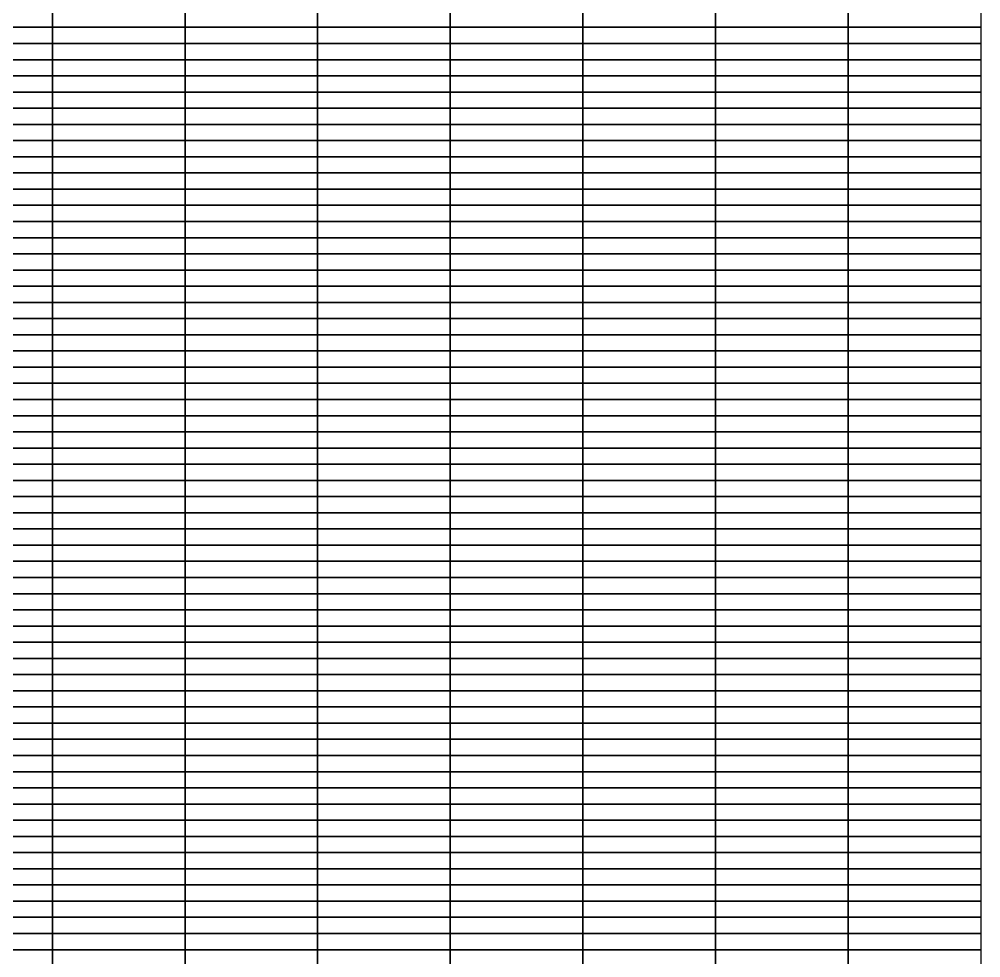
# Model space of a CAD drawing. Header units: metres. Extents: x 0 to 1189, y 5 to 4665.
# Drawn here: x 891.8 to 1189, y 3497.5 to 3787.5 of the extents above; entities that cross this region are included whole.
import ezdxf

# ---------------------------------------------------------------- set-up
doc = ezdxf.new("R2010")
doc.units = ezdxf.units.M

msp = doc.modelspace()

# ---------------------------------------------------------------- linework, layer by layer
for points in [[(902, 3785, 176.3), (861, 3785, 174.02), (861, 3790, 179.77), (902, 3790, 182.78)], [(943, 3785, 181.41), (902, 3785, 176.3), (902, 3790, 182.78), (943, 3790, 184.68)], [(984, 3785, 183.84), (943, 3785, 181.41), (943, 3790, 184.68), (984, 3790, 186.08)], [(1025, 3785, 184.58), (984, 3785, 183.84), (984, 3790, 186.08), (1025, 3790, 186.63)], [(1066, 3785, 184.3), (1025, 3785, 184.58), (1025, 3790, 186.63), (1066, 3790, 186.74)], [(1107, 3785, 185.39), (1066, 3785, 184.3), (1066, 3790, 186.74), (1107, 3790, 186.8)], [(1148, 3785, 186.14), (1107, 3785, 185.39), (1107, 3790, 186.8), (1148, 3790, 186.85)], [(1189, 3785, 186.39), (1148, 3785, 186.14), (1148, 3790, 186.85), (1189, 3790, 186.88)], [(902, 3780, 146.98), (861, 3780, 119.8), (861, 3785, 174.02), (902, 3785, 176.3)], [(943, 3780, 155.86), (902, 3780, 146.98), (902, 3785, 176.3), (943, 3785, 181.41)], [(984, 3780, 167.78), (943, 3780, 155.86), (943, 3785, 181.41), (984, 3785, 183.84)], [(1025, 3780, 175.44), (984, 3780, 167.78), (984, 3785, 183.84), (1025, 3785, 184.58)], [(1066, 3780, 181.62), (1025, 3780, 175.44), (1025, 3785, 184.58), (1066, 3785, 184.3)], [(1107, 3780, 183.45), (1066, 3780, 181.62), (1066, 3785, 184.3), (1107, 3785, 185.39)], [(1148, 3780, 185.2), (1107, 3780, 183.45), (1107, 3785, 185.39), (1148, 3785, 186.14)], [(1189, 3780, 185.58), (1148, 3780, 185.2), (1148, 3785, 186.14), (1189, 3785, 186.39)], [(902, 3775, 183.51), (861, 3775, 179.93), (861, 3780, 119.8), (902, 3780, 146.98)], [(943, 3775, 185.1), (902, 3775, 183.51), (902, 3780, 146.98), (943, 3780, 155.86)], [(984, 3775, 186.28), (943, 3775, 185.1), (943, 3780, 155.86), (984, 3780, 167.78)], [(1025, 3775, 186.8), (984, 3775, 186.28), (984, 3780, 167.78), (1025, 3780, 175.44)], [(1066, 3775, 186.84), (1025, 3775, 186.8), (1025, 3780, 175.44), (1066, 3780, 181.62)], [(1107, 3775, 186.9), (1066, 3775, 186.84), (1066, 3780, 181.62), (1107, 3780, 183.45)], [(1148, 3775, 186.93), (1107, 3775, 186.9), (1107, 3780, 183.45), (1148, 3780, 185.2)], [(1189, 3775, 186.96), (1148, 3775, 186.93), (1148, 3780, 185.2), (1189, 3780, 185.58)], [(902, 3770, 179.91), (861, 3770, 176.22), (861, 3775, 179.93), (902, 3775, 183.51)], [(943, 3770, 177.98), (902, 3770, 179.91), (902, 3775, 183.51), (943, 3775, 185.1)], [(984, 3770, 183.73), (943, 3770, 177.98), (943, 3775, 185.1), (984, 3775, 186.28)], [(1025, 3770, 186.15), (984, 3770, 183.73), (984, 3775, 186.28), (1025, 3775, 186.8)], [(1066, 3770, 186.89), (1025, 3770, 186.15), (1025, 3775, 186.8), (1066, 3775, 186.84)], [(1107, 3770, 186.93), (1066, 3770, 186.89), (1066, 3775, 186.84), (1107, 3775, 186.9)], [(1148, 3770, 186.95), (1107, 3770, 186.93), (1107, 3775, 186.9), (1148, 3775, 186.93)], [(1189, 3770, 186.97), (1148, 3770, 186.95), (1148, 3775, 186.93), (1189, 3775, 186.96)], [(902, 3765, 183.11), (861, 3765, 175.54), (861, 3770, 176.22), (902, 3770, 179.91)], [(943, 3765, 184.96), (902, 3765, 183.11), (902, 3770, 179.91), (943, 3770, 177.98)], [(984, 3765, 186), (943, 3765, 184.96), (943, 3770, 177.98), (984, 3770, 183.73)], [(1025, 3765, 186.58), (984, 3765, 186), (984, 3770, 183.73), (1025, 3770, 186.15)], [(1066, 3765, 186.72), (1025, 3765, 186.58), (1025, 3770, 186.15), (1066, 3770, 186.89)], [(1107, 3765, 186.8), (1066, 3765, 186.72), (1066, 3770, 186.89), (1107, 3770, 186.93)], [(1148, 3765, 186.85), (1107, 3765, 186.8), (1107, 3770, 186.93), (1148, 3770, 186.95)], [(1189, 3765, 186.88), (1148, 3765, 186.85), (1148, 3770, 186.95), (1189, 3770, 186.97)], [(902, 3760, 176.5), (861, 3760, 168.83), (861, 3765, 175.54), (902, 3765, 183.11)], [(943, 3760, 179.73), (902, 3760, 176.5), (902, 3765, 183.11), (943, 3765, 184.96)], [(984, 3760, 183.61), (943, 3760, 179.73), (943, 3765, 184.96), (984, 3765, 186)], [(1025, 3760, 185.44), (984, 3760, 183.61), (984, 3765, 186), (1025, 3765, 186.58)], [(1066, 3760, 186.18), (1025, 3760, 185.44), (1025, 3765, 186.58), (1066, 3765, 186.72)], [(1107, 3760, 186.39), (1066, 3760, 186.18), (1066, 3765, 186.72), (1107, 3765, 186.8)], [(1148, 3760, 186.54), (1107, 3760, 186.39), (1107, 3765, 186.8), (1148, 3765, 186.85)], [(1189, 3760, 186.61), (1148, 3760, 186.54), (1148, 3765, 186.85), (1189, 3765, 186.88)], [(902, 3755, 182.84), (861, 3755, 178.13), (861, 3760, 168.83), (902, 3760, 176.5)], [(943, 3755, 184.13), (902, 3755, 182.84), (902, 3760, 176.5), (943, 3760, 179.73)], [(984, 3755, 185.34), (943, 3755, 184.13), (943, 3760, 179.73), (984, 3760, 183.61)], [(1025, 3755, 185.87), (984, 3755, 185.34), (984, 3760, 183.61), (1025, 3760, 185.44)], [(1066, 3755, 186.17), (1025, 3755, 185.87), (1025, 3760, 185.44), (1066, 3760, 186.18)], [(1107, 3755, 186.38), (1066, 3755, 186.17), (1066, 3760, 186.18), (1107, 3760, 186.39)], [(1148, 3755, 186.53), (1107, 3755, 186.38), (1107, 3760, 186.39), (1148, 3760, 186.54)], [(1189, 3755, 186.61), (1148, 3755, 186.53), (1148, 3760, 186.54), (1189, 3760, 186.61)], [(902, 3750, 177.02), (861, 3750, 170.56), (861, 3755, 178.13), (902, 3755, 182.84)], [(943, 3750, 180.21), (902, 3750, 177.02), (902, 3755, 182.84), (943, 3755, 184.13)], [(984, 3750, 182.33), (943, 3750, 180.21), (943, 3755, 184.13), (984, 3755, 185.34)], [(1025, 3750, 183.73), (984, 3750, 182.33), (984, 3755, 185.34), (1025, 3755, 185.87)], [(1066, 3750, 184.63), (1025, 3750, 183.73), (1025, 3755, 185.87), (1066, 3755, 186.17)], [(1107, 3750, 185.26), (1066, 3750, 184.63), (1066, 3755, 186.17), (1107, 3755, 186.38)], [(1148, 3750, 185.67), (1107, 3750, 185.26), (1107, 3755, 186.38), (1148, 3755, 186.53)], [(1189, 3750, 185.88), (1148, 3750, 185.67), (1148, 3755, 186.53), (1189, 3755, 186.61)], [(902, 3745, 119.43), (861, 3745, 93.49), (861, 3750, 170.56), (902, 3750, 177.02)], [(943, 3745, 142.69), (902, 3745, 119.43), (902, 3750, 177.02), (943, 3750, 180.21)], [(984, 3745, 157.32), (943, 3745, 142.69), (943, 3750, 180.21), (984, 3750, 182.33)], [(1025, 3745, 166.54), (984, 3745, 157.32), (984, 3750, 182.33), (1025, 3750, 183.73)], [(1066, 3745, 171.6), (1025, 3745, 166.54), (1025, 3750, 183.73), (1066, 3750, 184.63)], [(1107, 3745, 175.31), (1066, 3745, 171.6), (1066, 3750, 184.63), (1107, 3750, 185.26)], [(1148, 3745, 179.12), (1107, 3745, 175.31), (1107, 3750, 185.26), (1148, 3750, 185.67)], [(1189, 3745, 185.16), (1148, 3745, 179.12), (1148, 3750, 185.67), (1189, 3750, 185.88)], [(902, 3740, 181.83), (861, 3740, 176.82), (861, 3745, 93.49), (902, 3745, 119.43)], [(943, 3740, 183.36), (902, 3740, 181.83), (902, 3745, 119.43), (943, 3745, 142.69)], [(984, 3740, 184.74), (943, 3740, 183.36), (943, 3745, 142.69), (984, 3745, 157.32)], [(1025, 3740, 185.66), (984, 3740, 184.74), (984, 3745, 157.32), (1025, 3745, 166.54)], [(1066, 3740, 185.81), (1025, 3740, 185.66), (1025, 3745, 166.54), (1066, 3745, 171.6)], [(1107, 3740, 186), (1066, 3740, 185.81), (1066, 3745, 171.6), (1107, 3745, 175.31)], [(1148, 3740, 186.09), (1107, 3740, 186), (1107, 3745, 175.31), (1148, 3745, 179.12)], [(1189, 3740, 186.41), (1148, 3740, 186.09), (1148, 3745, 179.12), (1189, 3745, 185.16)], [(902, 3735, 179.79), (861, 3735, 172.71), (861, 3740, 176.82), (902, 3740, 181.83)], [(943, 3735, 182.61), (902, 3735, 179.79), (902, 3740, 181.83), (943, 3740, 183.36)], [(984, 3735, 184.08), (943, 3735, 182.61), (943, 3740, 183.36), (984, 3740, 184.74)], [(1025, 3735, 186.14), (984, 3735, 184.08), (984, 3740, 184.74), (1025, 3740, 185.66)], [(1066, 3735, 186.66), (1025, 3735, 186.14), (1025, 3740, 185.66), (1066, 3740, 185.81)], [(1107, 3735, 186.76), (1066, 3735, 186.66), (1066, 3740, 185.81), (1107, 3740, 186)], [(1148, 3735, 186.82), (1107, 3735, 186.76), (1107, 3740, 186), (1148, 3740, 186.09)], [(1189, 3735, 186.85), (1148, 3735, 186.82), (1148, 3740, 186.09), (1189, 3740, 186.41)], [(902, 3730, 180.11), (861, 3730, 177.82), (861, 3735, 172.71), (902, 3735, 179.79)], [(943, 3730, 183.7), (902, 3730, 180.11), (902, 3735, 179.79), (943, 3735, 182.61)], [(984, 3730, 185.54), (943, 3730, 183.7), (943, 3735, 182.61), (984, 3735, 184.08)], [(1025, 3730, 186.21), (984, 3730, 185.54), (984, 3735, 184.08), (1025, 3735, 186.14)], [(1066, 3730, 186.45), (1025, 3730, 186.21), (1025, 3735, 186.14), (1066, 3735, 186.66)], [(1107, 3730, 186.59), (1066, 3730, 186.45), (1066, 3735, 186.66), (1107, 3735, 186.76)], [(1148, 3730, 186.68), (1107, 3730, 186.59), (1107, 3735, 186.76), (1148, 3735, 186.82)], [(1189, 3730, 186.74), (1148, 3730, 186.68), (1148, 3735, 186.82), (1189, 3735, 186.85)], [(902, 3725, 181.16), (861, 3725, 178.39), (861, 3730, 177.82), (902, 3730, 180.11)], [(943, 3725, 184.43), (902, 3725, 181.16), (902, 3730, 180.11), (943, 3730, 183.7)], [(984, 3725, 186.03), (943, 3725, 184.43), (943, 3730, 183.7), (984, 3730, 185.54)], [(1025, 3725, 186.68), (984, 3725, 186.03), (984, 3730, 185.54), (1025, 3730, 186.21)], [(1066, 3725, 186.81), (1025, 3725, 186.68), (1025, 3730, 186.21), (1066, 3730, 186.45)], [(1107, 3725, 186.86), (1066, 3725, 186.81), (1066, 3730, 186.45), (1107, 3730, 186.59)], [(1148, 3725, 186.9), (1107, 3725, 186.86), (1107, 3730, 186.59), (1148, 3730, 186.68)], [(1189, 3725, 186.92), (1148, 3725, 186.9), (1148, 3730, 186.68), (1189, 3730, 186.74)], [(902, 3720, 175.77), (861, 3720, 169.94), (861, 3725, 178.39), (902, 3725, 181.16)], [(943, 3720, 179.69), (902, 3720, 175.77), (902, 3725, 181.16), (943, 3725, 184.43)], [(984, 3720, 181.55), (943, 3720, 179.69), (943, 3725, 184.43), (984, 3725, 186.03)], [(1025, 3720, 183.14), (984, 3720, 181.55), (984, 3725, 186.03), (1025, 3725, 186.68)], [(1066, 3720, 184.24), (1025, 3720, 183.14), (1025, 3725, 186.68), (1066, 3725, 186.81)], [(1107, 3720, 184.96), (1066, 3720, 184.24), (1066, 3725, 186.81), (1107, 3725, 186.86)], [(1148, 3720, 185.44), (1107, 3720, 184.96), (1107, 3725, 186.86), (1148, 3725, 186.9)], [(1189, 3720, 185.68), (1148, 3720, 185.44), (1148, 3725, 186.9), (1189, 3725, 186.92)], [(902, 3715, 146.76), (861, 3715, 114.25), (861, 3720, 169.94), (902, 3720, 175.77)], [(943, 3715, 157.43), (902, 3715, 146.76), (902, 3720, 175.77), (943, 3720, 179.69)], [(984, 3715, 167.4), (943, 3715, 157.43), (943, 3720, 179.69), (984, 3720, 181.55)], [(1025, 3715, 174.76), (984, 3715, 167.4), (984, 3720, 181.55), (1025, 3720, 183.14)], [(1066, 3715, 180.98), (1025, 3715, 174.76), (1025, 3720, 183.14), (1066, 3720, 184.24)], [(1107, 3715, 182.74), (1066, 3715, 180.98), (1066, 3720, 184.24), (1107, 3720, 184.96)], [(1148, 3715, 184.4), (1107, 3715, 182.74), (1107, 3720, 184.96), (1148, 3720, 185.44)], [(1189, 3715, 184.83), (1148, 3715, 184.4), (1148, 3720, 185.44), (1189, 3720, 185.68)], [(902, 3710, 171.09), (861, 3710, 161.32), (861, 3715, 114.25), (902, 3715, 146.76)], [(943, 3710, 178.63), (902, 3710, 171.09), (902, 3715, 146.76), (943, 3715, 157.43)], [(984, 3710, 182.21), (943, 3710, 178.63), (943, 3715, 157.43), (984, 3715, 167.4)], [(1025, 3710, 184.88), (984, 3710, 182.21), (984, 3715, 167.4), (1025, 3715, 174.76)], [(1066, 3710, 185.71), (1025, 3710, 184.88), (1025, 3715, 174.76), (1066, 3715, 180.98)], [(1107, 3710, 186.05), (1066, 3710, 185.71), (1066, 3715, 180.98), (1107, 3715, 182.74)], [(1148, 3710, 186.27), (1107, 3710, 186.05), (1107, 3715, 182.74), (1148, 3715, 184.4)], [(1189, 3710, 186.38), (1148, 3710, 186.27), (1148, 3715, 184.4), (1189, 3715, 184.83)], [(902, 3705, 172.86), (861, 3705, 162.09), (861, 3710, 161.32), (902, 3710, 171.09)], [(943, 3705, 181.98), (902, 3705, 172.86), (902, 3710, 171.09), (943, 3710, 178.63)], [(984, 3705, 184.97), (943, 3705, 181.98), (943, 3710, 178.63), (984, 3710, 182.21)], [(1025, 3705, 186), (984, 3705, 184.97), (984, 3710, 182.21), (1025, 3710, 184.88)], [(1066, 3705, 186.3), (1025, 3705, 186), (1025, 3710, 184.88), (1066, 3710, 185.71)], [(1107, 3705, 186.47), (1066, 3705, 186.3), (1066, 3710, 185.71), (1107, 3710, 186.05)], [(1148, 3705, 186.6), (1107, 3705, 186.47), (1107, 3710, 186.05), (1148, 3710, 186.27)], [(1189, 3705, 186.66), (1148, 3705, 186.6), (1148, 3710, 186.27), (1189, 3710, 186.38)], [(902, 3700, 170.89), (861, 3700, 161.96), (861, 3705, 162.09), (902, 3705, 172.86)], [(943, 3700, 179.53), (902, 3700, 170.89), (902, 3705, 172.86), (943, 3705, 181.98)], [(984, 3700, 183.05), (943, 3700, 179.53), (943, 3705, 181.98), (984, 3705, 184.97)], [(1025, 3700, 185.35), (984, 3700, 183.05), (984, 3705, 184.97), (1025, 3705, 186)], [(1066, 3700, 186.08), (1025, 3700, 185.35), (1025, 3705, 186), (1066, 3705, 186.3)], [(1107, 3700, 186.31), (1066, 3700, 186.08), (1066, 3705, 186.3), (1107, 3705, 186.47)], [(1148, 3700, 186.47), (1107, 3700, 186.31), (1107, 3705, 186.47), (1148, 3705, 186.6)], [(1189, 3700, 186.56), (1148, 3700, 186.47), (1148, 3705, 186.6), (1189, 3705, 186.66)], [(902, 3695, 181.25), (861, 3695, 177.69), (861, 3700, 161.96), (902, 3700, 170.89)], [(943, 3695, 183.66), (902, 3695, 181.25), (902, 3700, 170.89), (943, 3700, 179.53)], [(984, 3695, 184.73), (943, 3695, 183.66), (943, 3700, 179.53), (984, 3700, 183.05)], [(1025, 3695, 185.47), (984, 3695, 184.73), (984, 3700, 183.05), (1025, 3700, 185.35)], [(1066, 3695, 185.89), (1025, 3695, 185.47), (1025, 3700, 185.35), (1066, 3700, 186.08)], [(1107, 3695, 186.18), (1066, 3695, 185.89), (1066, 3700, 186.08), (1107, 3700, 186.31)], [(1148, 3695, 186.38), (1107, 3695, 186.18), (1107, 3700, 186.31), (1148, 3700, 186.47)], [(1189, 3695, 186.48), (1148, 3695, 186.38), (1148, 3700, 186.47), (1189, 3700, 186.56)], [(902, 3690, 182.82), (861, 3690, 180.07), (861, 3695, 177.69), (902, 3695, 181.25)], [(943, 3690, 184.8), (902, 3690, 182.82), (902, 3695, 181.25), (943, 3695, 183.66)], [(984, 3690, 185.83), (943, 3690, 184.8), (943, 3695, 183.66), (984, 3695, 184.73)], [(1025, 3690, 186.3), (984, 3690, 185.83), (984, 3695, 184.73), (1025, 3695, 185.47)], [(1066, 3690, 186.49), (1025, 3690, 186.3), (1025, 3695, 185.47), (1066, 3695, 185.89)], [(1107, 3690, 186.62), (1066, 3690, 186.49), (1066, 3695, 185.89), (1107, 3695, 186.18)], [(1148, 3690, 186.71), (1107, 3690, 186.62), (1107, 3695, 186.18), (1148, 3695, 186.38)], [(1189, 3690, 186.76), (1148, 3690, 186.71), (1148, 3695, 186.38), (1189, 3695, 186.48)], [(902, 3685, 129.8), (861, 3685, 104.38), (861, 3690, 180.07), (902, 3690, 182.82)], [(943, 3685, 150.23), (902, 3685, 129.8), (902, 3690, 182.82), (943, 3690, 184.8)], [(984, 3685, 161.32), (943, 3685, 150.23), (943, 3690, 184.8), (984, 3690, 185.83)], [(1025, 3685, 168.61), (984, 3685, 161.32), (984, 3690, 185.83), (1025, 3690, 186.3)], [(1066, 3685, 172.7), (1025, 3685, 168.61), (1025, 3690, 186.3), (1066, 3690, 186.49)], [(1107, 3685, 175.54), (1066, 3685, 172.7), (1066, 3690, 186.49), (1107, 3690, 186.62)], [(1148, 3685, 179.14), (1107, 3685, 175.54), (1107, 3690, 186.62), (1148, 3690, 186.71)], [(1189, 3685, 184.26), (1148, 3685, 179.14), (1148, 3690, 186.71), (1189, 3690, 186.76)], [(902, 3680, 140.98), (861, 3680, 131.49), (861, 3685, 104.38), (902, 3685, 129.8)], [(943, 3680, 160.03), (902, 3680, 140.98), (902, 3685, 129.8), (943, 3685, 150.23)], [(984, 3680, 168.51), (943, 3680, 160.03), (943, 3685, 150.23), (984, 3685, 161.32)], [(1025, 3680, 174.29), (984, 3680, 168.51), (984, 3685, 161.32), (1025, 3685, 168.61)], [(1066, 3680, 179.66), (1025, 3680, 174.29), (1025, 3685, 168.61), (1066, 3685, 172.7)], [(1107, 3680, 183.06), (1066, 3680, 179.66), (1066, 3685, 172.7), (1107, 3685, 175.54)], [(1148, 3680, 184.9), (1107, 3680, 183.06), (1107, 3685, 175.54), (1148, 3685, 179.14)], [(1189, 3680, 185.41), (1148, 3680, 184.9), (1148, 3685, 179.14), (1189, 3685, 184.26)], [(902, 3675, 176.25), (861, 3675, 171.56), (861, 3680, 131.49), (902, 3680, 140.98)], [(943, 3675, 177.71), (902, 3675, 176.25), (902, 3680, 140.98), (943, 3680, 160.03)], [(984, 3675, 180.92), (943, 3675, 177.71), (943, 3680, 160.03), (984, 3680, 168.51)], [(1025, 3675, 183.56), (984, 3675, 180.92), (984, 3680, 168.51), (1025, 3680, 174.29)], [(1066, 3675, 183.98), (1025, 3675, 183.56), (1025, 3680, 174.29), (1066, 3680, 179.66)], [(1107, 3675, 185.14), (1066, 3675, 183.98), (1066, 3680, 179.66), (1107, 3680, 183.06)], [(1148, 3675, 185.95), (1107, 3675, 185.14), (1107, 3680, 183.06), (1148, 3680, 184.9)], [(1189, 3675, 186.25), (1148, 3675, 185.95), (1148, 3680, 184.9), (1189, 3680, 185.41)], [(902, 3670, 183.09), (861, 3670, 180.46), (861, 3675, 171.56), (902, 3675, 176.25)], [(943, 3670, 185.41), (902, 3670, 183.09), (902, 3675, 176.25), (943, 3675, 177.71)], [(984, 3670, 186.42), (943, 3670, 185.41), (943, 3675, 177.71), (984, 3675, 180.92)], [(1025, 3670, 186.87), (984, 3670, 186.42), (984, 3675, 180.92), (1025, 3675, 183.56)], [(1066, 3670, 186.91), (1025, 3670, 186.87), (1025, 3675, 183.56), (1066, 3675, 183.98)], [(1107, 3670, 186.89), (1066, 3670, 186.91), (1066, 3675, 183.98), (1107, 3675, 185.14)], [(1148, 3670, 186.92), (1107, 3670, 186.89), (1107, 3675, 185.14), (1148, 3675, 185.95)], [(1189, 3670, 186.99), (1148, 3670, 186.92), (1148, 3675, 185.95), (1189, 3675, 186.25)], [(902, 3665, 182.45), (861, 3665, 180.26), (861, 3670, 180.46), (902, 3670, 183.09)], [(943, 3665, 184.49), (902, 3665, 182.45), (902, 3670, 183.09), (943, 3670, 185.41)], [(984, 3665, 185.61), (943, 3665, 184.49), (943, 3670, 185.41), (984, 3670, 186.42)], [(1025, 3665, 186.14), (984, 3665, 185.61), (984, 3670, 186.42), (1025, 3670, 186.87)], [(1066, 3665, 186.36), (1025, 3665, 186.14), (1025, 3670, 186.87), (1066, 3670, 186.91)], [(1107, 3665, 186.53), (1066, 3665, 186.36), (1066, 3670, 186.91), (1107, 3670, 186.89)], [(1148, 3665, 186.64), (1107, 3665, 186.53), (1107, 3670, 186.89), (1148, 3670, 186.92)], [(1189, 3665, 186.7), (1148, 3665, 186.64), (1148, 3670, 186.92), (1189, 3670, 186.99)], [(902, 3660, 183.17), (861, 3660, 181.19), (861, 3665, 180.26), (902, 3665, 182.45)], [(943, 3660, 185.14), (902, 3660, 183.17), (902, 3665, 182.45), (943, 3665, 184.49)], [(984, 3660, 186.04), (943, 3660, 185.14), (943, 3665, 184.49), (984, 3665, 185.61)], [(1025, 3660, 186.28), (984, 3660, 186.04), (984, 3665, 185.61), (1025, 3665, 186.14)], [(1066, 3660, 186.45), (1025, 3660, 186.28), (1025, 3665, 186.14), (1066, 3665, 186.36)], [(1107, 3660, 186.6), (1066, 3660, 186.45), (1066, 3665, 186.36), (1107, 3665, 186.53)], [(1148, 3660, 186.83), (1107, 3660, 186.6), (1107, 3665, 186.53), (1148, 3665, 186.64)], [(1189, 3660, 186.98), (1148, 3660, 186.83), (1148, 3665, 186.64), (1189, 3665, 186.7)], [(902, 3655, 176.84), (861, 3655, 171.19), (861, 3660, 181.19), (902, 3660, 183.17)], [(943, 3655, 179.19), (902, 3655, 176.84), (902, 3660, 183.17), (943, 3660, 185.14)], [(984, 3655, 182.25), (943, 3655, 179.19), (943, 3660, 185.14), (984, 3660, 186.04)], [(1025, 3655, 183.14), (984, 3655, 182.25), (984, 3660, 186.04), (1025, 3660, 186.28)], [(1066, 3655, 183.73), (1025, 3655, 183.14), (1025, 3660, 186.28), (1066, 3660, 186.45)], [(1107, 3655, 184.81), (1066, 3655, 183.73), (1066, 3660, 186.45), (1107, 3660, 186.6)], [(1148, 3655, 185.69), (1107, 3655, 184.81), (1107, 3660, 186.6), (1148, 3660, 186.83)], [(1189, 3655, 185.98), (1148, 3655, 185.69), (1148, 3660, 186.83), (1189, 3660, 186.98)], [(902, 3650, 182.2), (861, 3650, 179.13), (861, 3655, 171.19), (902, 3655, 176.84)], [(943, 3650, 184.97), (902, 3650, 182.2), (902, 3655, 176.84), (943, 3655, 179.19)], [(984, 3650, 186.02), (943, 3650, 184.97), (943, 3655, 179.19), (984, 3655, 182.25)], [(1025, 3650, 186.58), (984, 3650, 186.02), (984, 3655, 182.25), (1025, 3655, 183.14)], [(1066, 3650, 186.76), (1025, 3650, 186.58), (1025, 3655, 183.14), (1066, 3655, 183.73)], [(1107, 3650, 186.81), (1066, 3650, 186.76), (1066, 3655, 183.73), (1107, 3655, 184.81)], [(1148, 3650, 186.86), (1107, 3650, 186.81), (1107, 3655, 184.81), (1148, 3655, 185.69)], [(1189, 3650, 186.93), (1148, 3650, 186.86), (1148, 3655, 185.69), (1189, 3655, 185.98)], [(902, 3645, 150.26), (861, 3645, 120.76), (861, 3650, 179.13), (902, 3650, 182.2)], [(943, 3645, 157.73), (902, 3645, 150.26), (902, 3650, 182.2), (943, 3650, 184.97)], [(984, 3645, 167.85), (943, 3645, 157.73), (943, 3650, 184.97), (984, 3650, 186.02)], [(1025, 3645, 175.67), (984, 3645, 167.85), (984, 3650, 186.02), (1025, 3650, 186.58)], [(1066, 3645, 181.67), (1025, 3645, 175.67), (1025, 3650, 186.58), (1066, 3650, 186.76)], [(1107, 3645, 183.57), (1066, 3645, 181.67), (1066, 3650, 186.76), (1107, 3650, 186.81)], [(1148, 3645, 185.34), (1107, 3645, 183.57), (1107, 3650, 186.81), (1148, 3650, 186.86)], [(1189, 3645, 185.72), (1148, 3645, 185.34), (1148, 3650, 186.86), (1189, 3650, 186.93)], [(902, 3640, 181.16), (861, 3640, 178.72), (861, 3645, 120.76), (902, 3645, 150.26)], [(943, 3640, 177.56), (902, 3640, 181.16), (902, 3645, 150.26), (943, 3645, 157.73)], [(984, 3640, 183.72), (943, 3640, 177.56), (943, 3645, 157.73), (984, 3645, 167.85)], [(1025, 3640, 185.52), (984, 3640, 183.72), (984, 3645, 167.85), (1025, 3645, 175.67)], [(1066, 3640, 186.2), (1025, 3640, 185.52), (1025, 3645, 175.67), (1066, 3645, 181.67)], [(1107, 3640, 186.41), (1066, 3640, 186.2), (1066, 3645, 181.67), (1107, 3645, 183.57)], [(1148, 3640, 186.55), (1107, 3640, 186.41), (1107, 3645, 183.57), (1148, 3645, 185.34)], [(1189, 3640, 186.62), (1148, 3640, 186.55), (1148, 3645, 185.34), (1189, 3645, 185.72)], [(902, 3635, 178.63), (861, 3635, 168.64), (861, 3640, 178.72), (902, 3640, 181.16)], [(943, 3635, 180.03), (902, 3635, 178.63), (902, 3640, 181.16), (943, 3640, 177.56)], [(984, 3635, 183.4), (943, 3635, 180.03), (943, 3640, 177.56), (984, 3640, 183.72)], [(1025, 3635, 185.89), (984, 3635, 183.4), (984, 3640, 183.72), (1025, 3640, 185.52)], [(1066, 3635, 186.44), (1025, 3635, 185.89), (1025, 3640, 185.52), (1066, 3640, 186.2)], [(1107, 3635, 186.58), (1066, 3635, 186.44), (1066, 3640, 186.2), (1107, 3640, 186.41)], [(1148, 3635, 186.68), (1107, 3635, 186.58), (1107, 3640, 186.41), (1148, 3640, 186.55)], [(1189, 3635, 186.74), (1148, 3635, 186.68), (1148, 3640, 186.55), (1189, 3640, 186.62)], [(902, 3630, 181.25), (861, 3630, 177.36), (861, 3635, 168.64), (902, 3635, 178.63)], [(943, 3630, 184.06), (902, 3630, 181.25), (902, 3635, 178.63), (943, 3635, 180.03)], [(984, 3630, 185.11), (943, 3630, 184.06), (943, 3635, 180.03), (984, 3635, 183.4)], [(1025, 3630, 185.7), (984, 3630, 185.11), (984, 3635, 183.4), (1025, 3635, 185.89)], [(1066, 3630, 186.07), (1025, 3630, 185.7), (1025, 3635, 185.89), (1066, 3635, 186.44)], [(1107, 3630, 186.32), (1066, 3630, 186.07), (1066, 3635, 186.44), (1107, 3635, 186.58)], [(1148, 3630, 186.48), (1107, 3630, 186.32), (1107, 3635, 186.58), (1148, 3635, 186.68)], [(1189, 3630, 186.56), (1148, 3630, 186.48), (1148, 3635, 186.68), (1189, 3635, 186.74)], [(902, 3625, 183.43), (861, 3625, 178.54), (861, 3630, 177.36), (902, 3630, 181.25)], [(943, 3625, 185.05), (902, 3625, 183.43), (902, 3630, 181.25), (943, 3630, 184.06)], [(984, 3625, 186.16), (943, 3625, 185.05), (943, 3630, 184.06), (984, 3630, 185.11)], [(1025, 3625, 186.51), (984, 3625, 186.16), (984, 3630, 185.11), (1025, 3630, 185.7)], [(1066, 3625, 186.65), (1025, 3625, 186.51), (1025, 3630, 185.7), (1066, 3630, 186.07)], [(1107, 3625, 186.73), (1066, 3625, 186.65), (1066, 3630, 186.07), (1107, 3630, 186.32)], [(1148, 3625, 186.79), (1107, 3625, 186.73), (1107, 3630, 186.32), (1148, 3630, 186.48)], [(1189, 3625, 186.84), (1148, 3625, 186.79), (1148, 3630, 186.48), (1189, 3630, 186.56)], [(902, 3620, 131.75), (861, 3620, 104.62), (861, 3625, 178.54), (902, 3625, 183.43)], [(943, 3620, 150.14), (902, 3620, 131.75), (902, 3625, 183.43), (943, 3625, 185.05)], [(984, 3620, 161.17), (943, 3620, 150.14), (943, 3625, 185.05), (984, 3625, 186.16)], [(1025, 3620, 169.02), (984, 3620, 161.17), (984, 3625, 186.16), (1025, 3625, 186.51)], [(1066, 3620, 173.1), (1025, 3620, 169.02), (1025, 3625, 186.51), (1066, 3625, 186.65)], [(1107, 3620, 175.6), (1066, 3620, 173.1), (1066, 3625, 186.65), (1107, 3625, 186.73)], [(1148, 3620, 179.45), (1107, 3620, 175.6), (1107, 3625, 186.73), (1148, 3625, 186.79)], [(1189, 3620, 184.93), (1148, 3620, 179.45), (1148, 3625, 186.79), (1189, 3625, 186.84)], [(902, 3615, 142.61), (861, 3615, 128.4), (861, 3620, 104.62), (902, 3620, 131.75)], [(943, 3615, 161.34), (902, 3615, 142.61), (902, 3620, 131.75), (943, 3620, 150.14)], [(984, 3615, 168.54), (943, 3615, 161.34), (943, 3620, 150.14), (984, 3620, 161.17)], [(1025, 3615, 174.21), (984, 3615, 168.54), (984, 3620, 161.17), (1025, 3620, 169.02)], [(1066, 3615, 179.14), (1025, 3615, 174.21), (1025, 3620, 169.02), (1066, 3620, 173.1)], [(1107, 3615, 182.19), (1066, 3615, 179.14), (1066, 3620, 173.1), (1107, 3620, 175.6)], [(1148, 3615, 184.49), (1107, 3615, 182.19), (1107, 3620, 175.6), (1148, 3620, 179.45)], [(1189, 3615, 185.6), (1148, 3615, 184.49), (1148, 3620, 179.45), (1189, 3620, 184.93)], [(902, 3610, 142.61), (861, 3610, 128.4), (861, 3615, 128.4), (902, 3615, 142.61)], [(943, 3610, 161.34), (902, 3610, 142.61), (902, 3615, 142.61), (943, 3615, 161.34)], [(984, 3610, 168.54), (943, 3610, 161.34), (943, 3615, 161.34), (984, 3615, 168.54)], [(1025, 3610, 174.21), (984, 3610, 168.54), (984, 3615, 168.54), (1025, 3615, 174.21)], [(1066, 3610, 179.14), (1025, 3610, 174.21), (1025, 3615, 174.21), (1066, 3615, 179.14)], [(1107, 3610, 182.19), (1066, 3610, 179.14), (1066, 3615, 179.14), (1107, 3615, 182.19)], [(1148, 3610, 184.49), (1107, 3610, 182.19), (1107, 3615, 182.19), (1148, 3615, 184.49)], [(1189, 3610, 185.6), (1148, 3610, 184.49), (1148, 3615, 184.49), (1189, 3615, 185.6)], [(902, 3605, 179.55), (861, 3605, 169.16), (861, 3610, 128.4), (902, 3610, 142.61)], [(943, 3605, 181.89), (902, 3605, 179.55), (902, 3610, 142.61), (943, 3610, 161.34)], [(984, 3605, 183.57), (943, 3605, 181.89), (943, 3610, 161.34), (984, 3610, 168.54)], [(1025, 3605, 185.53), (984, 3605, 183.57), (984, 3610, 168.54), (1025, 3610, 174.21)], [(1066, 3605, 186.03), (1025, 3605, 185.53), (1025, 3610, 174.21), (1066, 3610, 179.14)], [(1107, 3605, 186.28), (1066, 3605, 186.03), (1066, 3610, 179.14), (1107, 3610, 182.19)], [(1148, 3605, 186.44), (1107, 3605, 186.28), (1107, 3610, 182.19), (1148, 3610, 184.49)], [(1189, 3605, 186.53), (1148, 3605, 186.44), (1148, 3610, 184.49), (1189, 3610, 185.6)], [(902, 3600, 181.89), (861, 3600, 170.45), (861, 3605, 169.16), (902, 3605, 179.55)], [(943, 3600, 183.93), (902, 3600, 181.89), (902, 3605, 179.55), (943, 3605, 181.89)], [(984, 3600, 186.29), (943, 3600, 183.93), (943, 3605, 181.89), (984, 3605, 183.57)], [(1025, 3600, 186.76), (984, 3600, 186.29), (984, 3605, 183.57), (1025, 3605, 185.53)], [(1066, 3600, 186.87), (1025, 3600, 186.76), (1025, 3605, 185.53), (1066, 3605, 186.03)], [(1107, 3600, 186.83), (1066, 3600, 186.87), (1066, 3605, 186.03), (1107, 3605, 186.28)], [(1148, 3600, 186.85), (1107, 3600, 186.83), (1107, 3605, 186.28), (1148, 3605, 186.44)], [(1189, 3600, 186.95), (1148, 3600, 186.85), (1148, 3605, 186.44), (1189, 3605, 186.53)], [(902, 3595, 179.61), (861, 3595, 170.12), (861, 3600, 170.45), (902, 3600, 181.89)], [(943, 3595, 183.22), (902, 3595, 179.61), (902, 3600, 181.89), (943, 3600, 183.93)], [(984, 3595, 185.55), (943, 3595, 183.22), (943, 3600, 183.93), (984, 3600, 186.29)], [(1025, 3595, 186.52), (984, 3595, 185.55), (984, 3600, 186.29), (1025, 3600, 186.76)], [(1066, 3595, 186.74), (1025, 3595, 186.52), (1025, 3600, 186.76), (1066, 3600, 186.87)], [(1107, 3595, 186.75), (1066, 3595, 186.74), (1066, 3600, 186.87), (1107, 3600, 186.83)], [(1148, 3595, 186.78), (1107, 3595, 186.75), (1107, 3600, 186.83), (1148, 3600, 186.85)], [(1189, 3595, 186.88), (1148, 3595, 186.78), (1148, 3600, 186.85), (1189, 3600, 186.95)], [(902, 3590, 176.49), (861, 3590, 176.95), (861, 3595, 170.12), (902, 3595, 179.61)], [(943, 3590, 181.58), (902, 3590, 176.49), (902, 3595, 179.61), (943, 3595, 183.22)], [(984, 3590, 183.24), (943, 3590, 181.58), (943, 3595, 183.22), (984, 3595, 185.55)], [(1025, 3590, 184.39), (984, 3590, 183.24), (984, 3595, 185.55), (1025, 3595, 186.52)], [(1066, 3590, 185.1), (1025, 3590, 184.39), (1025, 3595, 186.52), (1066, 3595, 186.74)], [(1107, 3590, 185.59), (1066, 3590, 185.1), (1066, 3595, 186.74), (1107, 3595, 186.75)], [(1148, 3590, 185.93), (1107, 3590, 185.59), (1107, 3595, 186.75), (1148, 3595, 186.78)], [(1189, 3590, 186.1), (1148, 3590, 185.93), (1148, 3595, 186.78), (1189, 3595, 186.88)], [(902, 3585, 179.53), (861, 3585, 179.67), (861, 3590, 176.95), (902, 3590, 176.49)], [(943, 3585, 183.91), (902, 3585, 179.53), (902, 3590, 176.49), (943, 3590, 181.58)], [(984, 3585, 185.84), (943, 3585, 183.91), (943, 3590, 181.58), (984, 3590, 183.24)], [(1025, 3585, 186.47), (984, 3585, 185.84), (984, 3590, 183.24), (1025, 3590, 184.39)], [(1066, 3585, 186.58), (1025, 3585, 186.47), (1025, 3590, 184.39), (1066, 3590, 185.1)], [(1107, 3585, 186.55), (1066, 3585, 186.58), (1066, 3590, 185.1), (1107, 3590, 185.59)], [(1148, 3585, 186.59), (1107, 3585, 186.55), (1107, 3590, 185.59), (1148, 3590, 185.93)], [(1189, 3585, 186.79), (1148, 3585, 186.59), (1148, 3590, 185.93), (1189, 3590, 186.1)], [(902, 3580, 166.39), (861, 3580, 162.58), (861, 3585, 179.67), (902, 3585, 179.53)], [(943, 3580, 172.12), (902, 3580, 166.39), (902, 3585, 179.53), (943, 3585, 183.91)], [(984, 3580, 177.99), (943, 3580, 172.12), (943, 3585, 183.91), (984, 3585, 185.84)], [(1025, 3580, 180.42), (984, 3580, 177.99), (984, 3585, 185.84), (1025, 3585, 186.47)], [(1066, 3580, 182.41), (1025, 3580, 180.42), (1025, 3585, 186.47), (1066, 3585, 186.58)], [(1107, 3580, 183.56), (1066, 3580, 182.41), (1066, 3585, 186.58), (1107, 3585, 186.55)], [(1148, 3580, 184.35), (1107, 3580, 183.56), (1107, 3585, 186.55), (1148, 3585, 186.59)], [(1189, 3580, 184.81), (1148, 3580, 184.35), (1148, 3585, 186.59), (1189, 3585, 186.79)], [(902, 3575, 150.13), (861, 3575, 123.51), (861, 3580, 162.58), (902, 3580, 166.39)], [(943, 3575, 157.43), (902, 3575, 150.13), (902, 3580, 166.39), (943, 3580, 172.12)], [(984, 3575, 168.34), (943, 3575, 157.43), (943, 3580, 172.12), (984, 3580, 177.99)], [(1025, 3575, 176.29), (984, 3575, 168.34), (984, 3580, 177.99), (1025, 3580, 180.42)], [(1066, 3575, 181.81), (1025, 3575, 176.29), (1025, 3580, 180.42), (1066, 3580, 182.41)], [(1107, 3575, 183.73), (1066, 3575, 181.81), (1066, 3580, 182.41), (1107, 3580, 183.56)], [(1148, 3575, 185.22), (1107, 3575, 183.73), (1107, 3580, 183.56), (1148, 3580, 184.35)], [(1189, 3575, 185.67), (1148, 3575, 185.22), (1148, 3580, 184.35), (1189, 3580, 184.81)], [(902, 3570, 181.66), (861, 3570, 180.17), (861, 3575, 123.51), (902, 3575, 150.13)], [(943, 3570, 179.44), (902, 3570, 181.66), (902, 3575, 150.13), (943, 3575, 157.43)], [(984, 3570, 183.63), (943, 3570, 179.44), (943, 3575, 157.43), (984, 3575, 168.34)], [(1025, 3570, 185.87), (984, 3570, 183.63), (984, 3575, 168.34), (1025, 3575, 176.29)], [(1066, 3570, 186.84), (1025, 3570, 185.87), (1025, 3575, 176.29), (1066, 3575, 181.81)], [(1107, 3570, 186.91), (1066, 3570, 186.84), (1066, 3575, 181.81), (1107, 3575, 183.73)], [(1148, 3570, 186.94), (1107, 3570, 186.91), (1107, 3575, 183.73), (1148, 3575, 185.22)], [(1189, 3570, 186.95), (1148, 3570, 186.94), (1148, 3575, 185.22), (1189, 3575, 185.67)], [(902, 3565, 185.62), (861, 3565, 184.95), (861, 3570, 180.17), (902, 3570, 181.66)], [(943, 3565, 186.08), (902, 3565, 185.62), (902, 3570, 181.66), (943, 3570, 179.44)], [(984, 3565, 186.36), (943, 3565, 186.08), (943, 3570, 179.44), (984, 3570, 183.63)], [(1025, 3565, 186.55), (984, 3565, 186.36), (984, 3570, 183.63), (1025, 3570, 185.87)], [(1066, 3565, 186.67), (1025, 3565, 186.55), (1025, 3570, 185.87), (1066, 3570, 186.84)], [(1107, 3565, 186.76), (1066, 3565, 186.67), (1066, 3570, 186.84), (1107, 3570, 186.91)], [(1148, 3565, 186.82), (1107, 3565, 186.76), (1107, 3570, 186.91), (1148, 3570, 186.94)], [(1189, 3565, 186.82), (1148, 3565, 186.82), (1148, 3570, 186.94), (1189, 3570, 186.95)], [(902, 3560, 179.52), (861, 3560, 173.53), (861, 3565, 184.95), (902, 3565, 185.62)], [(943, 3560, 181.05), (902, 3560, 179.52), (902, 3565, 185.62), (943, 3565, 186.08)], [(984, 3560, 182.82), (943, 3560, 181.05), (943, 3565, 186.08), (984, 3565, 186.36)], [(1025, 3560, 185.64), (984, 3560, 182.82), (984, 3565, 186.36), (1025, 3565, 186.55)], [(1066, 3560, 186.32), (1025, 3560, 185.64), (1025, 3565, 186.55), (1066, 3565, 186.67)], [(1107, 3560, 186.5), (1066, 3560, 186.32), (1066, 3565, 186.67), (1107, 3565, 186.76)], [(1148, 3560, 186.61), (1107, 3560, 186.5), (1107, 3565, 186.76), (1148, 3565, 186.82)], [(1189, 3560, 186.62), (1148, 3560, 186.61), (1148, 3565, 186.82), (1189, 3565, 186.82)], [(902, 3555, 182.83), (861, 3555, 181.21), (861, 3560, 173.53), (902, 3560, 179.52)], [(943, 3555, 183.99), (902, 3555, 182.83), (902, 3560, 179.52), (943, 3560, 181.05)], [(984, 3555, 184.86), (943, 3555, 183.99), (943, 3560, 181.05), (984, 3560, 182.82)], [(1025, 3555, 185.47), (984, 3555, 184.86), (984, 3560, 182.82), (1025, 3560, 185.64)], [(1066, 3555, 185.9), (1025, 3555, 185.47), (1025, 3560, 185.64), (1066, 3560, 186.32)], [(1107, 3555, 186.19), (1066, 3555, 185.9), (1066, 3560, 186.32), (1107, 3560, 186.5)], [(1148, 3555, 186.38), (1107, 3555, 186.19), (1107, 3560, 186.5), (1148, 3560, 186.61)], [(1189, 3555, 186.41), (1148, 3555, 186.38), (1148, 3560, 186.61), (1189, 3560, 186.62)], [(902, 3550, 181.85), (861, 3550, 174.9), (861, 3555, 181.21), (902, 3555, 182.83)], [(943, 3550, 185.4), (902, 3550, 181.85), (902, 3555, 182.83), (943, 3555, 183.99)], [(984, 3550, 186.11), (943, 3550, 185.4), (943, 3555, 183.99), (984, 3555, 184.86)], [(1025, 3550, 186.42), (984, 3550, 186.11), (984, 3555, 184.86), (1025, 3555, 185.47)], [(1066, 3550, 186.59), (1025, 3550, 186.42), (1025, 3555, 185.47), (1066, 3555, 185.9)], [(1107, 3550, 186.69), (1066, 3550, 186.59), (1066, 3555, 185.9), (1107, 3555, 186.19)], [(1148, 3550, 186.75), (1107, 3550, 186.69), (1107, 3555, 186.19), (1148, 3555, 186.38)], [(1189, 3550, 186.74), (1148, 3550, 186.75), (1148, 3555, 186.38), (1189, 3555, 186.41)], [(902, 3545, 181.85), (861, 3545, 174.9), (861, 3550, 174.9), (902, 3550, 181.85)], [(943, 3545, 185.4), (902, 3545, 181.85), (902, 3550, 181.85), (943, 3550, 185.4)], [(984, 3545, 186.11), (943, 3545, 185.4), (943, 3550, 185.4), (984, 3550, 186.11)], [(1025, 3545, 186.42), (984, 3545, 186.11), (984, 3550, 186.11), (1025, 3550, 186.42)], [(1066, 3545, 186.59), (1025, 3545, 186.42), (1025, 3550, 186.42), (1066, 3550, 186.59)], [(1107, 3545, 186.69), (1066, 3545, 186.59), (1066, 3550, 186.59), (1107, 3550, 186.69)], [(1148, 3545, 186.75), (1107, 3545, 186.69), (1107, 3550, 186.69), (1148, 3550, 186.75)], [(1189, 3545, 186.74), (1148, 3545, 186.75), (1148, 3550, 186.75), (1189, 3550, 186.74)], [(902, 3540, 178.93), (861, 3540, 175.26), (861, 3545, 174.9), (902, 3545, 181.85)], [(943, 3540, 180.75), (902, 3540, 178.93), (902, 3545, 181.85), (943, 3545, 185.4)], [(984, 3540, 182.99), (943, 3540, 180.75), (943, 3545, 185.4), (984, 3545, 186.11)], [(1025, 3540, 184.17), (984, 3540, 182.99), (984, 3545, 186.11), (1025, 3545, 186.42)], [(1066, 3540, 184.21), (1025, 3540, 184.17), (1025, 3545, 186.42), (1066, 3545, 186.59)], [(1107, 3540, 185.34), (1066, 3540, 184.21), (1066, 3545, 186.59), (1107, 3545, 186.69)], [(1148, 3540, 186.3), (1107, 3540, 185.34), (1107, 3545, 186.69), (1148, 3545, 186.75)], [(1189, 3540, 186.61), (1148, 3540, 186.3), (1148, 3545, 186.75), (1189, 3545, 186.74)], [(902, 3535, 178.93), (861, 3535, 175.26), (861, 3540, 175.26), (902, 3540, 178.93)], [(943, 3535, 180.75), (902, 3535, 178.93), (902, 3540, 178.93), (943, 3540, 180.75)], [(984, 3535, 182.99), (943, 3535, 180.75), (943, 3540, 180.75), (984, 3540, 182.99)], [(1025, 3535, 184.17), (984, 3535, 182.99), (984, 3540, 182.99), (1025, 3540, 184.17)], [(1066, 3535, 184.21), (1025, 3535, 184.17), (1025, 3540, 184.17), (1066, 3540, 184.21)], [(1107, 3535, 185.34), (1066, 3535, 184.21), (1066, 3540, 184.21), (1107, 3540, 185.34)], [(1148, 3535, 186.3), (1107, 3535, 185.34), (1107, 3540, 185.34), (1148, 3540, 186.3)], [(1189, 3535, 186.61), (1148, 3535, 186.3), (1148, 3540, 186.3), (1189, 3540, 186.61)], [(902, 3530, 186.75), (861, 3530, 186.72), (861, 3535, 175.26), (902, 3535, 178.93)], [(943, 3530, 186.89), (902, 3530, 186.75), (902, 3535, 178.93), (943, 3535, 180.75)], [(984, 3530, 186.92), (943, 3530, 186.89), (943, 3535, 180.75), (984, 3535, 182.99)], [(1025, 3530, 186.95), (984, 3530, 186.92), (984, 3535, 182.99), (1025, 3535, 184.17)], [(1066, 3530, 186.96), (1025, 3530, 186.95), (1025, 3535, 184.17), (1066, 3535, 184.21)], [(1107, 3530, 186.97), (1066, 3530, 186.96), (1066, 3535, 184.21), (1107, 3535, 185.34)], [(1148, 3530, 186.98), (1107, 3530, 186.97), (1107, 3535, 185.34), (1148, 3535, 186.3)], [(1189, 3530, 186.88), (1148, 3530, 186.98), (1148, 3535, 186.3), (1189, 3535, 186.61)], [(902, 3525, 185.67), (861, 3525, 185.19), (861, 3530, 186.72), (902, 3530, 186.75)], [(943, 3525, 185.99), (902, 3525, 185.67), (902, 3530, 186.75), (943, 3530, 186.89)], [(984, 3525, 186.19), (943, 3525, 185.99), (943, 3530, 186.89), (984, 3530, 186.92)], [(1025, 3525, 186.54), (984, 3525, 186.19), (984, 3530, 186.92), (1025, 3530, 186.95)], [(1066, 3525, 186.67), (1025, 3525, 186.54), (1025, 3530, 186.95), (1066, 3530, 186.96)], [(1107, 3525, 186.76), (1066, 3525, 186.67), (1066, 3530, 186.96), (1107, 3530, 186.97)], [(1148, 3525, 186.82), (1107, 3525, 186.76), (1107, 3530, 186.97), (1148, 3530, 186.98)], [(1189, 3525, 186.78), (1148, 3525, 186.82), (1148, 3530, 186.98), (1189, 3530, 186.88)], [(902, 3520, 184.63), (861, 3520, 183.89), (861, 3525, 185.19), (902, 3525, 185.67)], [(943, 3520, 185.4), (902, 3520, 184.63), (902, 3525, 185.67), (943, 3525, 185.99)], [(984, 3520, 185.86), (943, 3520, 185.4), (943, 3525, 185.99), (984, 3525, 186.19)], [(1025, 3520, 186.18), (984, 3520, 185.86), (984, 3525, 186.19), (1025, 3525, 186.54)], [(1066, 3520, 186.41), (1025, 3520, 186.18), (1025, 3525, 186.54), (1066, 3525, 186.67)], [(1107, 3520, 186.56), (1066, 3520, 186.41), (1066, 3525, 186.67), (1107, 3525, 186.76)], [(1148, 3520, 186.66), (1107, 3520, 186.56), (1107, 3525, 186.76), (1148, 3525, 186.82)], [(1189, 3520, 186.69), (1148, 3520, 186.66), (1148, 3525, 186.82), (1189, 3525, 186.78)], [(902, 3515, 180.9), (861, 3515, 175.95), (861, 3520, 183.89), (902, 3520, 184.63)], [(943, 3515, 182.84), (902, 3515, 180.9), (902, 3520, 184.63), (943, 3520, 185.4)], [(984, 3515, 184.01), (943, 3515, 182.84), (943, 3520, 185.4), (984, 3520, 185.86)], [(1025, 3515, 184.37), (984, 3515, 184.01), (984, 3520, 185.86), (1025, 3520, 186.18)], [(1066, 3515, 184.26), (1025, 3515, 184.37), (1025, 3520, 186.18), (1066, 3520, 186.41)], [(1107, 3515, 185.38), (1066, 3515, 184.26), (1066, 3520, 186.41), (1107, 3520, 186.56)], [(1148, 3515, 186.39), (1107, 3515, 185.38), (1107, 3520, 186.56), (1148, 3520, 186.66)], [(1189, 3515, 186.81), (1148, 3515, 186.39), (1148, 3520, 186.66), (1189, 3520, 186.69)], [(902, 3510, 182.1), (861, 3510, 180.1), (861, 3515, 175.95), (902, 3515, 180.9)], [(943, 3510, 183.61), (902, 3510, 182.1), (902, 3515, 180.9), (943, 3515, 182.84)], [(984, 3510, 184.6), (943, 3510, 183.61), (943, 3515, 182.84), (984, 3515, 184.01)], [(1025, 3510, 185.19), (984, 3510, 184.6), (984, 3515, 184.01), (1025, 3515, 184.37)], [(1066, 3510, 185.73), (1025, 3510, 185.19), (1025, 3515, 184.37), (1066, 3515, 184.26)], [(1107, 3510, 186.06), (1066, 3510, 185.73), (1066, 3515, 184.26), (1107, 3515, 185.38)], [(1148, 3510, 186.31), (1107, 3510, 186.06), (1107, 3515, 185.38), (1148, 3515, 186.39)], [(1189, 3510, 186.4), (1148, 3510, 186.31), (1148, 3515, 186.39), (1189, 3515, 186.81)], [(902, 3505, 150.76), (861, 3505, 123.81), (861, 3510, 180.1), (902, 3510, 182.1)], [(943, 3505, 157.48), (902, 3505, 150.76), (902, 3510, 182.1), (943, 3510, 183.61)], [(984, 3505, 167.68), (943, 3505, 157.48), (943, 3510, 183.61), (984, 3510, 184.6)], [(1025, 3505, 176.02), (984, 3505, 167.68), (984, 3510, 184.6), (1025, 3510, 185.19)], [(1066, 3505, 181.63), (1025, 3505, 176.02), (1025, 3510, 185.19), (1066, 3510, 185.73)], [(1107, 3505, 183.64), (1066, 3505, 181.63), (1066, 3510, 185.73), (1107, 3510, 186.06)], [(1148, 3505, 185.49), (1107, 3505, 183.64), (1107, 3510, 186.06), (1148, 3510, 186.31)], [(1189, 3505, 185.86), (1148, 3505, 185.49), (1148, 3510, 186.31), (1189, 3510, 186.4)], [(902, 3500, 181.52), (861, 3500, 182.97), (861, 3505, 123.81), (902, 3505, 150.76)], [(943, 3500, 181.9), (902, 3500, 181.52), (902, 3505, 150.76), (943, 3505, 157.48)], [(984, 3500, 183.01), (943, 3500, 181.9), (943, 3505, 157.48), (984, 3505, 167.68)], [(1025, 3500, 185.14), (984, 3500, 183.01), (984, 3505, 167.68), (1025, 3505, 176.02)], [(1066, 3500, 186.27), (1025, 3500, 185.14), (1025, 3505, 176.02), (1066, 3505, 181.63)], [(1107, 3500, 186.3), (1066, 3500, 186.27), (1066, 3505, 181.63), (1107, 3505, 183.64)], [(1148, 3500, 186.66), (1107, 3500, 186.3), (1107, 3505, 183.64), (1148, 3505, 185.49)], [(1189, 3500, 186.84), (1148, 3500, 186.66), (1148, 3505, 185.49), (1189, 3505, 185.86)], [(902, 3495, 183.58), (861, 3495, 185.37), (861, 3500, 182.97), (902, 3500, 181.52)], [(943, 3495, 185.66), (902, 3495, 183.58), (902, 3500, 181.52), (943, 3500, 181.9)], [(984, 3495, 185.35), (943, 3495, 185.66), (943, 3500, 181.9), (984, 3500, 183.01)], [(1025, 3495, 185.13), (984, 3495, 185.35), (984, 3500, 183.01), (1025, 3500, 185.14)], [(1066, 3495, 185.98), (1025, 3495, 185.13), (1025, 3500, 185.14), (1066, 3500, 186.27)], [(1107, 3495, 185.92), (1066, 3495, 185.98), (1066, 3500, 186.27), (1107, 3500, 186.3)], [(1148, 3495, 186.54), (1107, 3495, 185.92), (1107, 3500, 186.3), (1148, 3500, 186.66)], [(1189, 3495, 186.9), (1148, 3495, 186.54), (1148, 3500, 186.66), (1189, 3500, 186.84)]]:
    msp.add_3dface(points)

doc.saveas('drawing.dxf')
